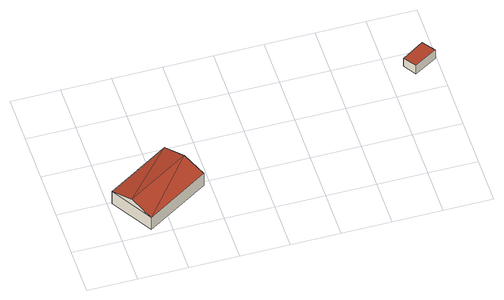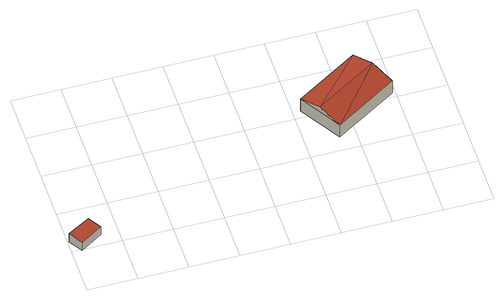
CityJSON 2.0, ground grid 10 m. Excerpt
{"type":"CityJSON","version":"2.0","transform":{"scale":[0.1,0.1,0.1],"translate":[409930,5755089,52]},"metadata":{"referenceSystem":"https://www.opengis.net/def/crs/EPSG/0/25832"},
"CityObjects":{
"building1":{"type":"Building","attributes":{"Gemeindeschluessel":"05515000","Geometrietyp2DReferenz":"3000","function":"31001_2700","roofType":"3100","measuredHeight":4.7},"geometry":[{"type":"Solid","lod":"2","boundaries":[[[[0,1,2,3]],[[4,5,1,0]],[[6,7,5,4]],[[3,2,7,6]],[[0,8,4]],[[6,9,3]],[[0,3,9]],[[9,8,0]],[[8,9,6]],[[6,4,8]],[[1,5,7,2]]]],"semantics":{"surfaces":[{"type":"WallSurface"},{"type":"RoofSurface"},{"type":"GroundSurface"}],"values":[[0,0,0,0,0,0,1,1,1,1,2]]}}]},
"building2":{"type":"Building","attributes":{"Gemeindeschluessel":"05515000","Geometrietyp2DReferenz":"3000","function":"31001_2460","roofType":"2100","measuredHeight":2.36},"geometry":[{"type":"Solid","lod":"2","boundaries":[[[[10,11,12,13]],[[14,15,11,10]],[[16,17,15,14]],[[13,12,17,16]],[[14,10,13,16]],[[11,15,17,12]]]],"semantics":{"surfaces":[{"type":"WallSurface"},{"type":"RoofSurface"},{"type":"GroundSurface"}],"values":[[0,0,0,0,1,2]]}}]}
},
"vertices":[
[59,7,39],[59,7,6],[186,86,6],[186,86,39],[7,92,39],[7,92,6],[134,171,39],[134,171,6],[33,50,53],[160,128,53],
[697,273,24],[697,273,0],[679,301,0],[679,301,21],[651,246,23],[651,246,0],[634,272,21],[634,272,0]
]}
